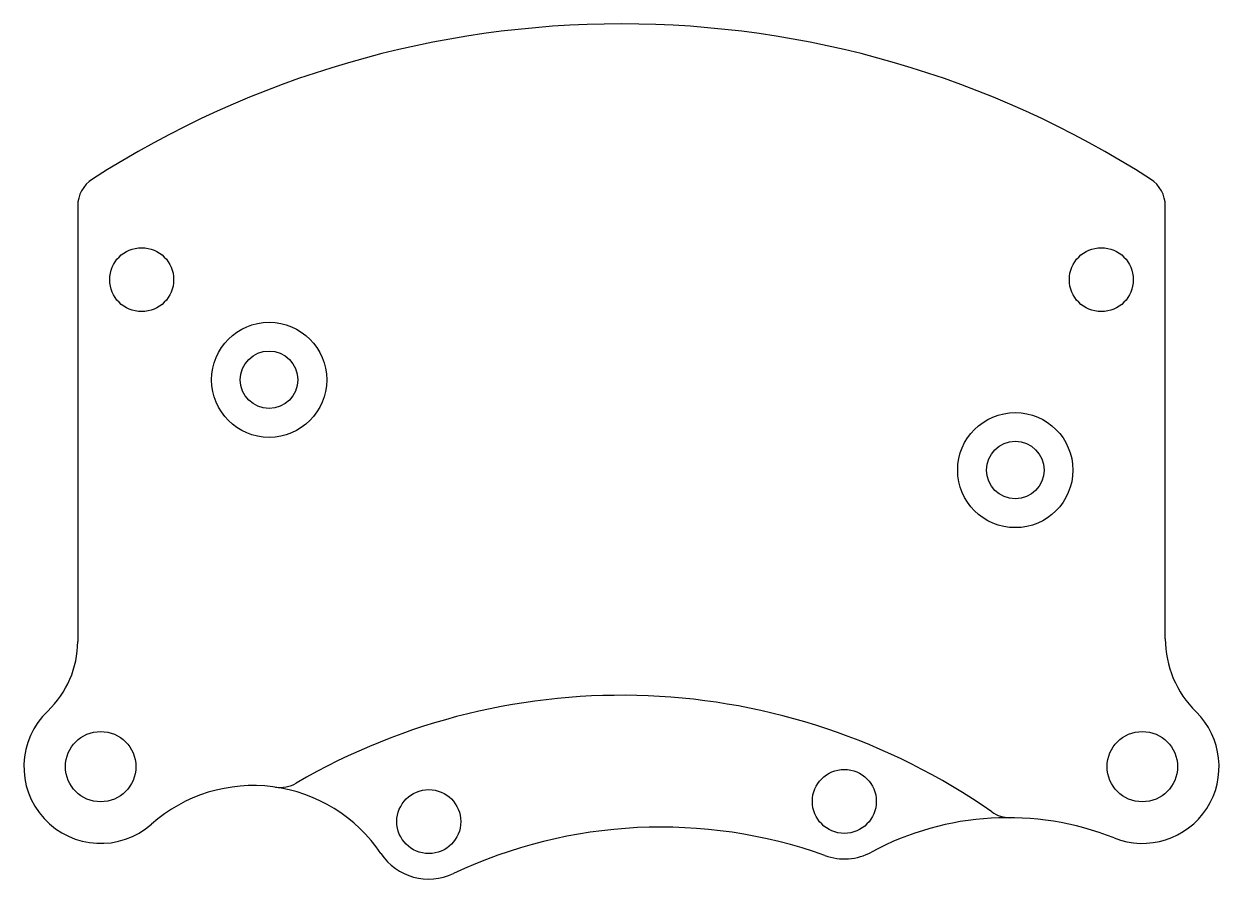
# Model space of a CAD drawing. Header units: millimetres. Extents: x -0.8 to 17.8, y -1.9 to 11.5.
import ezdxf

# ---------------------------------------------------------------- set-up
doc = ezdxf.new("R2010")
doc.units = ezdxf.units.MM

msp = doc.modelspace()

# ---------------------------------------------------------------- linework, layer by layer
at = {"color": 7, "linetype": 'Continuous', "lineweight": 25}
for p, q in [((0, 8.605), (0, 1.795)), ((17, 1.838), (17, 8.605))]:
    msp.add_line(p, q, dxfattribs=at)
for centre, radius in [((1, 7.453), 0.5), ((16, 7.453), 0.5), ((2.992, 5.887), 0.9), ((2.992, 5.887), 0.45), ((14.655, 4.475), 0.9), ((14.655, 4.475), 0.45), ((0.359, -0.163), 0.55), ((16.641, -0.163), 0.55), ((11.983, -0.706), 0.5), ((5.488, -1.022), 0.5)]:
    msp.add_circle(centre, radius, dxfattribs=at)
for centre, radius, start, end in [((8.5, -3.847), 15.3, 57.2796, 122.7204), ((0.5, 8.605), 0.5, 122.7204, 180), ((16.5, 8.605), 0.5, 0, 57.2796), ((-1.5, 1.795), 1.5, 313.5159, 0), ((18.6, 1.838), 1.6, 180, 225.5988), ((8.5, -9.147), 10.1, 55.0229, 120.2262), ((0.359, -0.163), 1.2, 133.5159, 311.5244), ((16.641, -0.163), 1.2, 248.3756, 45.5988), ((2.746, -2.858), 2.4, 33.8086, 131.5244), ((3.164, 0.012), 0.5, 261.7102, 300.2262), ((14.576, -0.461), 0.5, 235.0229, 269.5862), ((9.117, -8.708), 7.6, 70.2967, 115.2749), ((14.54, -5.461), 4.5, 68.3756, 118.2719), ((5.488, -1.022), 0.9, 213.8086, 295.2749), ((11.983, -0.706), 0.9, 250.2967, 298.2719)]:
    msp.add_arc(centre, radius, start, end, dxfattribs=at)

doc.saveas('drawing.dxf')
